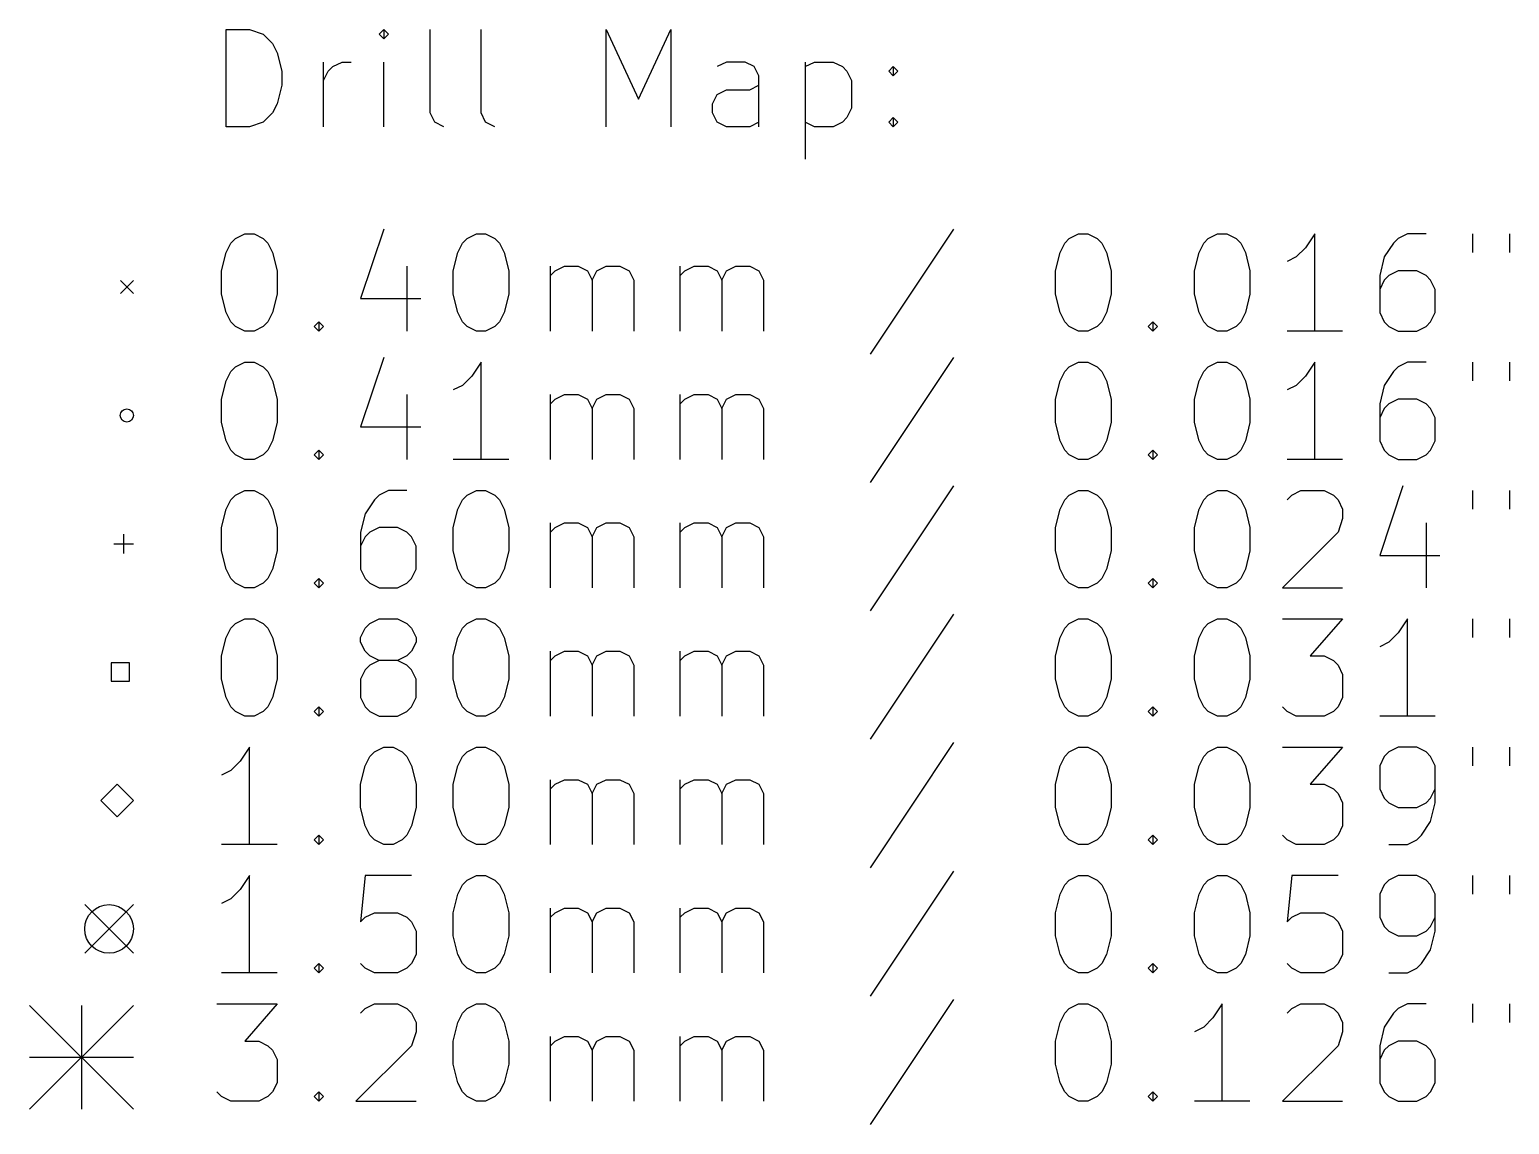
# Model space of a CAD drawing. Extents: x 16 to 378, y -238 to -52.
# Drawn here: x 15.82 to 61.46, y -237.86 to -204.09 of the extents above; entities that cross this region are included whole.
import ezdxf

# ---------------------------------------------------------------- set-up
doc = ezdxf.new("R2010")
doc.units = 0
doc.layers.add('BLACK', color=7, linetype='CONTINUOUS')

msp = doc.modelspace()

# ---------------------------------------------------------------- linework, layer by layer
at = {"layer": 'BLACK', "linetype": 'CONTINUOUS'}
for p, q in [((21.8893, -207.088), (21.8893, -204.088)), ((21.8893, -204.088), (22.6036, -204.088)), ((22.6036, -204.088), (23.0321, -204.231)), ((23.0321, -204.231), (23.3179, -204.517)), ((26.7464, -204.088), (26.6036, -204.231)), ((26.6036, -204.231), (26.7464, -204.374)), ((26.8893, -204.231), (26.7464, -204.088)), ((26.7464, -204.088), (26.7464, -204.374)), ((26.7464, -204.374), (26.8893, -204.231)), ((28.175, -206.66), (28.175, -204.088)), ((29.7464, -206.66), (29.7464, -204.088)), ((33.6036, -207.088), (33.6036, -204.088)), ((33.6036, -204.088), (34.6036, -206.231)), ((34.6036, -206.231), (35.6036, -204.088)), ((35.6036, -204.088), (35.6036, -207.088)), ((23.3179, -204.517), (23.4607, -204.803)), ((23.4607, -204.803), (23.6036, -205.374)), ((24.8893, -207.088), (24.8893, -205.088)), ((25.0321, -205.374), (25.175, -205.231)), ((25.175, -205.231), (25.4607, -205.088)), ((25.4607, -205.088), (25.7464, -205.088)), ((26.7464, -207.088), (26.7464, -205.088)), ((37.3179, -205.088), (37.0321, -205.231)), ((37.8893, -205.088), (37.3179, -205.088)), ((38.175, -205.231), (37.8893, -205.088)), ((38.3179, -205.517), (38.175, -205.231)), ((39.7464, -205.088), (39.7464, -208.088)), ((39.7464, -205.231), (40.0321, -205.088)), ((40.0321, -205.088), (40.6036, -205.088)), ((40.6036, -205.088), (40.8893, -205.231)), ((40.8893, -205.231), (41.0321, -205.374)), ((42.3179, -205.374), (42.4607, -205.231)), ((42.4607, -205.231), (42.6036, -205.374)), ((42.4607, -205.231), (42.4607, -205.517)), ((23.6036, -205.803), (23.4607, -206.374)), ((23.6036, -205.374), (23.6036, -205.803)), ((24.8893, -205.66), (25.0321, -205.374)), ((38.0321, -205.946), (38.3179, -205.803)), ((38.3179, -207.088), (38.3179, -205.517)), ((41.0321, -205.374), (41.175, -205.66)), ((41.175, -205.66), (41.175, -206.517)), ((42.4607, -205.517), (42.3179, -205.374)), ((42.6036, -205.374), (42.4607, -205.517)), ((36.8893, -206.374), (37.0321, -206.088)), ((37.0321, -206.088), (37.3179, -205.946)), ((37.3179, -205.946), (38.0321, -205.946)), ((23.3179, -206.66), (23.0321, -206.946)), ((23.4607, -206.374), (23.3179, -206.66)), ((28.3179, -206.946), (28.175, -206.66)), ((29.8893, -206.946), (29.7464, -206.66)), ((36.8893, -206.66), (36.8893, -206.374)), ((37.0321, -206.946), (36.8893, -206.66)), ((41.175, -206.517), (41.0321, -206.803)), ((22.6036, -207.088), (21.8893, -207.088)), ((23.0321, -206.946), (22.6036, -207.088)), ((28.6036, -207.088), (28.3179, -206.946)), ((30.175, -207.088), (29.8893, -206.946)), ((37.3179, -207.088), (37.0321, -206.946)), ((38.0321, -207.088), (37.3179, -207.088)), ((38.3179, -206.946), (38.0321, -207.088)), ((40.0321, -207.088), (39.7464, -206.946)), ((40.6036, -207.088), (40.0321, -207.088)), ((40.8893, -206.946), (40.6036, -207.088)), ((41.0321, -206.803), (40.8893, -206.946)), ((42.3179, -206.946), (42.4607, -206.803)), ((42.4607, -207.088), (42.3179, -206.946)), ((42.4607, -206.803), (42.6036, -206.946)), ((42.4607, -206.803), (42.4607, -207.088)), ((42.6036, -206.946), (42.4607, -207.088)), ((26.7464, -210.246), (26.0321, -212.388)), ((44.3179, -210.246), (41.7464, -214.103)), ((21.8893, -210.96), (22.0321, -210.674)), ((22.0321, -210.674), (22.175, -210.531)), ((22.175, -210.531), (22.4607, -210.388)), ((22.4607, -210.388), (22.7464, -210.388)), ((22.7464, -210.388), (23.0321, -210.531)), ((23.0321, -210.531), (23.175, -210.674)), ((23.175, -210.674), (23.3179, -210.96)), ((29.0321, -210.96), (29.175, -210.674)), ((29.175, -210.674), (29.3179, -210.531)), ((29.3179, -210.531), (29.6036, -210.388)), ((29.6036, -210.388), (29.8893, -210.388)), ((29.8893, -210.388), (30.175, -210.531)), ((30.175, -210.531), (30.3179, -210.674)), ((30.3179, -210.674), (30.4607, -210.96)), ((47.6036, -210.96), (47.7464, -210.674)), ((47.7464, -210.674), (47.8893, -210.531)), ((47.8893, -210.531), (48.175, -210.388)), ((48.175, -210.388), (48.4607, -210.388)), ((48.4607, -210.388), (48.7464, -210.531)), ((48.7464, -210.531), (48.8893, -210.674)), ((48.8893, -210.674), (49.0321, -210.96)), ((51.8893, -210.96), (52.0321, -210.674)), ((52.0321, -210.674), (52.175, -210.531)), ((52.175, -210.531), (52.4607, -210.388)), ((52.4607, -210.388), (52.7464, -210.388)), ((52.7464, -210.388), (53.0321, -210.531)), ((53.0321, -210.531), (53.175, -210.674)), ((53.175, -210.674), (53.3179, -210.96)), ((55.175, -210.817), (54.8893, -211.103)), ((55.4607, -210.388), (55.175, -210.817)), ((55.4607, -213.388), (55.4607, -210.388)), ((57.8893, -210.674), (57.6036, -211.103)), ((58.0321, -210.531), (57.8893, -210.674)), ((58.3179, -210.388), (58.0321, -210.531)), ((58.8893, -210.388), (58.3179, -210.388)), ((60.3179, -210.388), (60.3179, -210.96)), ((61.4607, -210.388), (61.4607, -210.96)), ((21.7464, -211.531), (21.8893, -210.96)), ((23.3179, -210.96), (23.4607, -211.531)), ((28.8893, -211.531), (29.0321, -210.96)), ((30.4607, -210.96), (30.6036, -211.531)), ((47.4607, -211.531), (47.6036, -210.96)), ((49.0321, -210.96), (49.175, -211.531)), ((51.7464, -211.531), (51.8893, -210.96)), ((53.3179, -210.96), (53.4607, -211.531)), ((54.8893, -211.103), (54.6036, -211.246)), ((57.6036, -211.103), (57.4607, -211.674)), ((21.7464, -212.246), (21.7464, -211.531)), ((23.4607, -211.531), (23.4607, -212.246)), ((27.4607, -211.388), (27.4607, -213.388)), ((28.8893, -212.246), (28.8893, -211.531)), ((30.6036, -211.531), (30.6036, -212.246)), ((31.8893, -213.388), (31.8893, -211.388)), ((31.8893, -211.674), (32.0321, -211.531)), ((32.0321, -211.531), (32.3179, -211.388)), ((32.3179, -211.388), (32.7464, -211.388)), ((32.7464, -211.388), (33.0321, -211.531)), ((33.0321, -211.531), (33.175, -211.817)), ((33.175, -211.817), (33.3179, -211.531)), ((33.3179, -211.531), (33.6036, -211.388)), ((33.6036, -211.388), (34.0321, -211.388)), ((34.0321, -211.388), (34.3179, -211.531)), ((34.3179, -211.531), (34.4607, -211.817)), ((35.8893, -213.388), (35.8893, -211.388)), ((35.8893, -211.674), (36.0321, -211.531)), ((36.0321, -211.531), (36.3179, -211.388)), ((36.3179, -211.388), (36.7464, -211.388)), ((36.7464, -211.388), (37.0321, -211.531)), ((37.0321, -211.531), (37.175, -211.817)), ((37.175, -211.817), (37.3179, -211.531)), ((37.3179, -211.531), (37.6036, -211.388)), ((37.6036, -211.388), (38.0321, -211.388)), ((38.0321, -211.388), (38.3179, -211.531)), ((38.3179, -211.531), (38.4607, -211.817)), ((47.4607, -212.246), (47.4607, -211.531)), ((49.175, -211.531), (49.175, -212.246)), ((51.7464, -212.246), (51.7464, -211.531)), ((53.4607, -211.531), (53.4607, -212.246)), ((57.4607, -211.674), (57.4607, -212.817)), ((57.7464, -211.674), (57.6036, -211.817)), ((58.0321, -211.531), (57.7464, -211.674)), ((58.6036, -211.531), (58.0321, -211.531)), ((58.8893, -211.674), (58.6036, -211.531)), ((59.0321, -211.817), (58.8893, -211.674)), ((18.625, -211.831), (19.025, -212.231)), ((19.025, -211.831), (18.625, -212.231)), ((33.175, -211.817), (33.175, -213.388)), ((34.4607, -211.817), (34.4607, -213.388)), ((37.175, -211.817), (37.175, -213.388)), ((38.4607, -211.817), (38.4607, -213.388)), ((57.6036, -211.817), (57.4607, -212.103)), ((59.175, -212.103), (59.0321, -211.817)), ((59.175, -212.817), (59.175, -212.103)), ((21.8893, -212.817), (21.7464, -212.246)), ((23.4607, -212.246), (23.3179, -212.817)), ((26.0321, -212.388), (27.8893, -212.388)), ((29.0321, -212.817), (28.8893, -212.246)), ((30.6036, -212.246), (30.4607, -212.817)), ((47.6036, -212.817), (47.4607, -212.246)), ((49.175, -212.246), (49.0321, -212.817)), ((51.8893, -212.817), (51.7464, -212.246)), ((53.4607, -212.246), (53.3179, -212.817)), ((22.0321, -213.103), (21.8893, -212.817)), ((22.175, -213.246), (22.0321, -213.103)), ((23.175, -213.103), (23.0321, -213.246)), ((23.3179, -212.817), (23.175, -213.103)), ((24.6036, -213.246), (24.7464, -213.103)), ((24.7464, -213.103), (24.8893, -213.246)), ((24.7464, -213.103), (24.7464, -213.388)), ((29.175, -213.103), (29.0321, -212.817)), ((29.3179, -213.246), (29.175, -213.103)), ((30.3179, -213.103), (30.175, -213.246)), ((30.4607, -212.817), (30.3179, -213.103)), ((47.7464, -213.103), (47.6036, -212.817)), ((47.8893, -213.246), (47.7464, -213.103)), ((48.8893, -213.103), (48.7464, -213.246)), ((49.0321, -212.817), (48.8893, -213.103)), ((50.3179, -213.246), (50.4607, -213.103)), ((50.4607, -213.103), (50.6036, -213.246)), ((50.4607, -213.103), (50.4607, -213.388)), ((52.0321, -213.103), (51.8893, -212.817)), ((52.175, -213.246), (52.0321, -213.103)), ((53.175, -213.103), (53.0321, -213.246)), ((53.3179, -212.817), (53.175, -213.103)), ((57.4607, -212.817), (57.6036, -213.103)), ((57.6036, -213.103), (57.7464, -213.246)), ((58.8893, -213.246), (59.0321, -213.103)), ((59.0321, -213.103), (59.175, -212.817)), ((22.4607, -213.388), (22.175, -213.246)), ((22.7464, -213.388), (22.4607, -213.388)), ((23.0321, -213.246), (22.7464, -213.388)), ((24.7464, -213.388), (24.6036, -213.246)), ((24.8893, -213.246), (24.7464, -213.388)), ((29.6036, -213.388), (29.3179, -213.246)), ((29.8893, -213.388), (29.6036, -213.388)), ((30.175, -213.246), (29.8893, -213.388)), ((48.175, -213.388), (47.8893, -213.246)), ((48.4607, -213.388), (48.175, -213.388)), ((48.7464, -213.246), (48.4607, -213.388)), ((50.4607, -213.388), (50.3179, -213.246)), ((50.6036, -213.246), (50.4607, -213.388)), ((52.4607, -213.388), (52.175, -213.246)), ((52.7464, -213.388), (52.4607, -213.388)), ((53.0321, -213.246), (52.7464, -213.388)), ((56.3179, -213.388), (54.6036, -213.388)), ((57.7464, -213.246), (58.0321, -213.388)), ((58.0321, -213.388), (58.6036, -213.388)), ((58.6036, -213.388), (58.8893, -213.246)), ((22.175, -214.491), (22.4607, -214.348)), ((22.4607, -214.348), (22.7464, -214.348)), ((22.7464, -214.348), (23.0321, -214.491)), ((26.7464, -214.206), (26.0321, -216.348)), ((29.7464, -214.348), (29.4607, -214.777)), ((29.7464, -217.348), (29.7464, -214.348)), ((44.3179, -214.206), (41.7464, -218.063)), ((47.8893, -214.491), (48.175, -214.348)), ((48.175, -214.348), (48.4607, -214.348)), ((48.4607, -214.348), (48.7464, -214.491)), ((52.175, -214.491), (52.4607, -214.348)), ((52.4607, -214.348), (52.7464, -214.348)), ((52.7464, -214.348), (53.0321, -214.491)), ((55.4607, -214.348), (55.175, -214.777)), ((55.4607, -217.348), (55.4607, -214.348)), ((58.3179, -214.348), (58.0321, -214.491)), ((58.8893, -214.348), (58.3179, -214.348)), ((60.3179, -214.348), (60.3179, -214.92)), ((61.4607, -214.348), (61.4607, -214.92)), ((21.7464, -215.491), (21.8893, -214.92)), ((21.8893, -214.92), (22.0321, -214.634)), ((22.0321, -214.634), (22.175, -214.491)), ((23.0321, -214.491), (23.175, -214.634)), ((23.175, -214.634), (23.3179, -214.92)), ((23.3179, -214.92), (23.4607, -215.491)), ((29.4607, -214.777), (29.175, -215.063)), ((47.4607, -215.491), (47.6036, -214.92)), ((47.6036, -214.92), (47.7464, -214.634)), ((47.7464, -214.634), (47.8893, -214.491)), ((48.7464, -214.491), (48.8893, -214.634)), ((48.8893, -214.634), (49.0321, -214.92)), ((49.0321, -214.92), (49.175, -215.491)), ((51.7464, -215.491), (51.8893, -214.92)), ((51.8893, -214.92), (52.0321, -214.634)), ((52.0321, -214.634), (52.175, -214.491)), ((53.0321, -214.491), (53.175, -214.634)), ((53.175, -214.634), (53.3179, -214.92)), ((53.3179, -214.92), (53.4607, -215.491)), ((55.175, -214.777), (54.8893, -215.063)), ((57.8893, -214.634), (57.6036, -215.063)), ((58.0321, -214.491), (57.8893, -214.634)), ((27.4607, -215.348), (27.4607, -217.348)), ((29.175, -215.063), (28.8893, -215.206)), ((31.8893, -217.348), (31.8893, -215.348)), ((32.0321, -215.491), (32.3179, -215.348)), ((32.3179, -215.348), (32.7464, -215.348)), ((32.7464, -215.348), (33.0321, -215.491)), ((33.3179, -215.491), (33.6036, -215.348)), ((33.6036, -215.348), (34.0321, -215.348)), ((34.0321, -215.348), (34.3179, -215.491)), ((35.8893, -217.348), (35.8893, -215.348)), ((36.0321, -215.491), (36.3179, -215.348)), ((36.3179, -215.348), (36.7464, -215.348)), ((36.7464, -215.348), (37.0321, -215.491)), ((37.3179, -215.491), (37.6036, -215.348)), ((37.6036, -215.348), (38.0321, -215.348)), ((38.0321, -215.348), (38.3179, -215.491)), ((54.8893, -215.063), (54.6036, -215.206)), ((57.6036, -215.063), (57.4607, -215.634)), ((21.7464, -216.206), (21.7464, -215.491)), ((23.4607, -215.491), (23.4607, -216.206)), ((31.8893, -215.634), (32.0321, -215.491)), ((33.0321, -215.491), (33.175, -215.777)), ((33.175, -215.777), (33.3179, -215.491)), ((33.175, -215.777), (33.175, -217.348)), ((34.3179, -215.491), (34.4607, -215.777)), ((34.4607, -215.777), (34.4607, -217.348)), ((35.8893, -215.634), (36.0321, -215.491)), ((37.0321, -215.491), (37.175, -215.777)), ((37.175, -215.777), (37.3179, -215.491)), ((37.175, -215.777), (37.175, -217.348)), ((38.3179, -215.491), (38.4607, -215.777)), ((38.4607, -215.777), (38.4607, -217.348)), ((47.4607, -216.206), (47.4607, -215.491)), ((49.175, -215.491), (49.175, -216.206)), ((51.7464, -216.206), (51.7464, -215.491)), ((53.4607, -215.491), (53.4607, -216.206)), ((57.4607, -215.634), (57.4607, -216.777)), ((57.6036, -215.777), (57.4607, -216.063)), ((57.7464, -215.634), (57.6036, -215.777)), ((58.0321, -215.491), (57.7464, -215.634)), ((58.6036, -215.491), (58.0321, -215.491)), ((58.8893, -215.634), (58.6036, -215.491)), ((59.0321, -215.777), (58.8893, -215.634)), ((59.175, -216.063), (59.0321, -215.777)), ((21.8893, -216.777), (21.7464, -216.206)), ((23.4607, -216.206), (23.3179, -216.777)), ((47.6036, -216.777), (47.4607, -216.206)), ((49.175, -216.206), (49.0321, -216.777)), ((51.8893, -216.777), (51.7464, -216.206)), ((53.4607, -216.206), (53.3179, -216.777)), ((59.175, -216.777), (59.175, -216.063)), ((26.0321, -216.348), (27.8893, -216.348)), ((22.0321, -217.063), (21.8893, -216.777)), ((22.175, -217.206), (22.0321, -217.063)), ((22.4607, -217.348), (22.175, -217.206)), ((23.0321, -217.206), (22.7464, -217.348)), ((23.175, -217.063), (23.0321, -217.206)), ((23.3179, -216.777), (23.175, -217.063)), ((24.6036, -217.206), (24.7464, -217.063)), ((24.7464, -217.348), (24.6036, -217.206)), ((24.7464, -217.063), (24.8893, -217.206)), ((24.7464, -217.063), (24.7464, -217.348)), ((24.8893, -217.206), (24.7464, -217.348)), ((47.7464, -217.063), (47.6036, -216.777)), ((47.8893, -217.206), (47.7464, -217.063)), ((48.175, -217.348), (47.8893, -217.206)), ((48.7464, -217.206), (48.4607, -217.348)), ((48.8893, -217.063), (48.7464, -217.206)), ((49.0321, -216.777), (48.8893, -217.063)), ((50.3179, -217.206), (50.4607, -217.063)), ((50.4607, -217.348), (50.3179, -217.206)), ((50.4607, -217.063), (50.6036, -217.206)), ((50.4607, -217.063), (50.4607, -217.348)), ((50.6036, -217.206), (50.4607, -217.348)), ((52.0321, -217.063), (51.8893, -216.777)), ((52.175, -217.206), (52.0321, -217.063)), ((52.4607, -217.348), (52.175, -217.206)), ((53.0321, -217.206), (52.7464, -217.348)), ((53.175, -217.063), (53.0321, -217.206)), ((53.3179, -216.777), (53.175, -217.063)), ((57.4607, -216.777), (57.6036, -217.063)), ((57.6036, -217.063), (57.7464, -217.206)), ((57.7464, -217.206), (58.0321, -217.348)), ((58.6036, -217.348), (58.8893, -217.206)), ((58.8893, -217.206), (59.0321, -217.063)), ((59.0321, -217.063), (59.175, -216.777)), ((22.7464, -217.348), (22.4607, -217.348)), ((30.6036, -217.348), (28.8893, -217.348)), ((48.4607, -217.348), (48.175, -217.348)), ((52.7464, -217.348), (52.4607, -217.348)), ((56.3179, -217.348), (54.6036, -217.348)), ((58.0321, -217.348), (58.6036, -217.348)), ((21.8893, -218.88), (22.0321, -218.594)), ((22.0321, -218.594), (22.175, -218.451)), ((22.175, -218.451), (22.4607, -218.308)), ((22.4607, -218.308), (22.7464, -218.308)), ((22.7464, -218.308), (23.0321, -218.451)), ((23.0321, -218.451), (23.175, -218.594)), ((23.175, -218.594), (23.3179, -218.88)), ((26.4607, -218.594), (26.175, -219.023)), ((26.6036, -218.451), (26.4607, -218.594)), ((26.8893, -218.308), (26.6036, -218.451)), ((27.4607, -218.308), (26.8893, -218.308)), ((29.0321, -218.88), (29.175, -218.594)), ((29.175, -218.594), (29.3179, -218.451)), ((29.3179, -218.451), (29.6036, -218.308)), ((29.6036, -218.308), (29.8893, -218.308)), ((29.8893, -218.308), (30.175, -218.451)), ((30.175, -218.451), (30.3179, -218.594)), ((30.3179, -218.594), (30.4607, -218.88)), ((44.3179, -218.166), (41.7464, -222.023)), ((47.6036, -218.88), (47.7464, -218.594)), ((47.7464, -218.594), (47.8893, -218.451)), ((47.8893, -218.451), (48.175, -218.308)), ((48.175, -218.308), (48.4607, -218.308)), ((48.4607, -218.308), (48.7464, -218.451)), ((48.7464, -218.451), (48.8893, -218.594)), ((48.8893, -218.594), (49.0321, -218.88)), ((51.8893, -218.88), (52.0321, -218.594)), ((52.0321, -218.594), (52.175, -218.451)), ((52.175, -218.451), (52.4607, -218.308)), ((52.4607, -218.308), (52.7464, -218.308)), ((52.7464, -218.308), (53.0321, -218.451)), ((53.0321, -218.451), (53.175, -218.594)), ((53.175, -218.594), (53.3179, -218.88)), ((54.6036, -218.594), (54.7464, -218.451)), ((54.7464, -218.451), (55.0321, -218.308)), ((55.0321, -218.308), (55.7464, -218.308)), ((55.7464, -218.308), (56.0321, -218.451)), ((56.0321, -218.451), (56.175, -218.594)), ((56.175, -218.594), (56.3179, -218.88)), ((58.175, -218.166), (57.4607, -220.308)), ((60.3179, -218.308), (60.3179, -218.88)), ((61.4607, -218.308), (61.4607, -218.88)), ((21.7464, -219.451), (21.8893, -218.88)), ((23.3179, -218.88), (23.4607, -219.451)), ((26.175, -219.023), (26.0321, -219.594)), ((28.8893, -219.451), (29.0321, -218.88)), ((30.4607, -218.88), (30.6036, -219.451)), ((47.4607, -219.451), (47.6036, -218.88)), ((49.0321, -218.88), (49.175, -219.451)), ((51.7464, -219.451), (51.8893, -218.88)), ((53.3179, -218.88), (53.4607, -219.451)), ((56.3179, -218.88), (56.3179, -219.166)), ((21.7464, -220.166), (21.7464, -219.451)), ((23.4607, -219.451), (23.4607, -220.166)), ((26.6036, -219.451), (26.3179, -219.594)), ((27.175, -219.451), (26.6036, -219.451)), ((27.4607, -219.594), (27.175, -219.451)), ((28.8893, -220.166), (28.8893, -219.451)), ((30.6036, -219.451), (30.6036, -220.166)), ((31.8893, -221.308), (31.8893, -219.308)), ((31.8893, -219.594), (32.0321, -219.451)), ((32.0321, -219.451), (32.3179, -219.308)), ((32.3179, -219.308), (32.7464, -219.308)), ((32.7464, -219.308), (33.0321, -219.451)), ((33.0321, -219.451), (33.175, -219.737)), ((33.175, -219.737), (33.3179, -219.451)), ((33.3179, -219.451), (33.6036, -219.308)), ((33.6036, -219.308), (34.0321, -219.308)), ((34.0321, -219.308), (34.3179, -219.451)), ((34.3179, -219.451), (34.4607, -219.737)), ((35.8893, -221.308), (35.8893, -219.308)), ((35.8893, -219.594), (36.0321, -219.451)), ((36.0321, -219.451), (36.3179, -219.308)), ((36.3179, -219.308), (36.7464, -219.308)), ((36.7464, -219.308), (37.0321, -219.451)), ((37.0321, -219.451), (37.175, -219.737)), ((37.175, -219.737), (37.3179, -219.451)), ((37.3179, -219.451), (37.6036, -219.308)), ((37.6036, -219.308), (38.0321, -219.308)), ((38.0321, -219.308), (38.3179, -219.451)), ((38.3179, -219.451), (38.4607, -219.737)), ((47.4607, -220.166), (47.4607, -219.451)), ((49.175, -219.451), (49.175, -220.166)), ((51.7464, -220.166), (51.7464, -219.451)), ((53.4607, -219.451), (53.4607, -220.166)), ((56.3179, -219.166), (56.175, -219.594)), ((58.8893, -219.308), (58.8893, -221.308)), ((18.425, -219.951), (19.025, -219.951)), ((18.725, -219.651), (18.725, -220.251)), ((26.0321, -219.594), (26.0321, -220.737)), ((26.175, -219.737), (26.0321, -220.023)), ((26.3179, -219.594), (26.175, -219.737)), ((27.6036, -219.737), (27.4607, -219.594)), ((27.7464, -220.023), (27.6036, -219.737)), ((33.175, -219.737), (33.175, -221.308)), ((34.4607, -219.737), (34.4607, -221.308)), ((37.175, -219.737), (37.175, -221.308)), ((38.4607, -219.737), (38.4607, -221.308)), ((56.175, -219.594), (54.4607, -221.308)), ((21.8893, -220.737), (21.7464, -220.166)), ((23.4607, -220.166), (23.3179, -220.737)), ((27.7464, -220.737), (27.7464, -220.023)), ((29.0321, -220.737), (28.8893, -220.166)), ((30.6036, -220.166), (30.4607, -220.737)), ((47.6036, -220.737), (47.4607, -220.166)), ((49.175, -220.166), (49.0321, -220.737)), ((51.8893, -220.737), (51.7464, -220.166)), ((53.4607, -220.166), (53.3179, -220.737)), ((57.4607, -220.308), (59.3179, -220.308)), ((22.0321, -221.023), (21.8893, -220.737)), ((23.3179, -220.737), (23.175, -221.023)), ((26.0321, -220.737), (26.175, -221.023)), ((27.6036, -221.023), (27.7464, -220.737)), ((29.175, -221.023), (29.0321, -220.737)), ((30.4607, -220.737), (30.3179, -221.023)), ((47.7464, -221.023), (47.6036, -220.737)), ((49.0321, -220.737), (48.8893, -221.023)), ((52.0321, -221.023), (51.8893, -220.737)), ((53.3179, -220.737), (53.175, -221.023)), ((22.175, -221.166), (22.0321, -221.023)), ((22.4607, -221.308), (22.175, -221.166)), ((22.7464, -221.308), (22.4607, -221.308)), ((23.0321, -221.166), (22.7464, -221.308)), ((23.175, -221.023), (23.0321, -221.166)), ((24.6036, -221.166), (24.7464, -221.023)), ((24.7464, -221.308), (24.6036, -221.166)), ((24.7464, -221.023), (24.8893, -221.166)), ((24.7464, -221.023), (24.7464, -221.308)), ((24.8893, -221.166), (24.7464, -221.308)), ((26.175, -221.023), (26.3179, -221.166)), ((26.3179, -221.166), (26.6036, -221.308)), ((26.6036, -221.308), (27.175, -221.308)), ((27.175, -221.308), (27.4607, -221.166)), ((27.4607, -221.166), (27.6036, -221.023)), ((29.3179, -221.166), (29.175, -221.023)), ((29.6036, -221.308), (29.3179, -221.166)), ((29.8893, -221.308), (29.6036, -221.308)), ((30.175, -221.166), (29.8893, -221.308)), ((30.3179, -221.023), (30.175, -221.166)), ((47.8893, -221.166), (47.7464, -221.023)), ((48.175, -221.308), (47.8893, -221.166)), ((48.4607, -221.308), (48.175, -221.308)), ((48.7464, -221.166), (48.4607, -221.308)), ((48.8893, -221.023), (48.7464, -221.166)), ((50.3179, -221.166), (50.4607, -221.023)), ((50.4607, -221.308), (50.3179, -221.166)), ((50.4607, -221.023), (50.6036, -221.166)), ((50.4607, -221.023), (50.4607, -221.308)), ((50.6036, -221.166), (50.4607, -221.308)), ((52.175, -221.166), (52.0321, -221.023)), ((52.4607, -221.308), (52.175, -221.166)), ((52.7464, -221.308), (52.4607, -221.308)), ((53.0321, -221.166), (52.7464, -221.308)), ((53.175, -221.023), (53.0321, -221.166)), ((54.4607, -221.308), (56.3179, -221.308)), ((44.3179, -222.126), (41.7464, -225.983)), ((21.8893, -222.84), (22.0321, -222.554)), ((22.0321, -222.554), (22.175, -222.411)), ((22.175, -222.411), (22.4607, -222.268)), ((22.4607, -222.268), (22.7464, -222.268)), ((22.7464, -222.268), (23.0321, -222.411)), ((23.0321, -222.411), (23.175, -222.554)), ((23.175, -222.554), (23.3179, -222.84)), ((26.0321, -222.84), (26.175, -222.554)), ((26.175, -222.554), (26.3179, -222.411)), ((26.3179, -222.411), (26.6036, -222.268)), ((26.6036, -222.268), (27.175, -222.268)), ((27.175, -222.268), (27.4607, -222.411)), ((27.4607, -222.411), (27.6036, -222.554)), ((27.6036, -222.554), (27.7464, -222.84)), ((29.0321, -222.84), (29.175, -222.554)), ((29.175, -222.554), (29.3179, -222.411)), ((29.3179, -222.411), (29.6036, -222.268)), ((29.6036, -222.268), (29.8893, -222.268)), ((29.8893, -222.268), (30.175, -222.411)), ((30.175, -222.411), (30.3179, -222.554)), ((30.3179, -222.554), (30.4607, -222.84)), ((47.6036, -222.84), (47.7464, -222.554)), ((47.7464, -222.554), (47.8893, -222.411)), ((47.8893, -222.411), (48.175, -222.268)), ((48.175, -222.268), (48.4607, -222.268)), ((48.4607, -222.268), (48.7464, -222.411)), ((48.7464, -222.411), (48.8893, -222.554)), ((48.8893, -222.554), (49.0321, -222.84)), ((51.8893, -222.84), (52.0321, -222.554)), ((52.0321, -222.554), (52.175, -222.411)), ((52.175, -222.411), (52.4607, -222.268)), ((52.4607, -222.268), (52.7464, -222.268)), ((52.7464, -222.268), (53.0321, -222.411)), ((53.0321, -222.411), (53.175, -222.554)), ((53.175, -222.554), (53.3179, -222.84)), ((54.4607, -222.268), (56.3179, -222.268)), ((56.3179, -222.268), (55.3179, -223.411)), ((58.0321, -222.697), (57.7464, -222.983)), ((58.3179, -222.268), (58.0321, -222.697)), ((58.3179, -225.268), (58.3179, -222.268)), ((60.3179, -222.268), (60.3179, -222.84)), ((61.4607, -222.268), (61.4607, -222.84)), ((21.7464, -223.411), (21.8893, -222.84)), ((23.3179, -222.84), (23.4607, -223.411)), ((26.0321, -222.983), (26.0321, -222.84)), ((26.175, -223.268), (26.0321, -222.983)), ((27.7464, -222.983), (27.6036, -223.268)), ((27.7464, -222.84), (27.7464, -222.983)), ((28.8893, -223.411), (29.0321, -222.84)), ((30.4607, -222.84), (30.6036, -223.411)), ((47.4607, -223.411), (47.6036, -222.84)), ((49.0321, -222.84), (49.175, -223.411)), ((51.7464, -223.411), (51.8893, -222.84)), ((53.3179, -222.84), (53.4607, -223.411)), ((57.7464, -222.983), (57.4607, -223.126)), ((21.7464, -224.126), (21.7464, -223.411)), ((23.4607, -223.411), (23.4607, -224.126)), ((26.3179, -223.411), (26.175, -223.268)), ((26.6036, -223.554), (26.3179, -223.411)), ((26.6036, -223.554), (26.3179, -223.697)), ((27.175, -223.554), (26.6036, -223.554)), ((27.4607, -223.411), (27.175, -223.554)), ((27.4607, -223.697), (27.175, -223.554)), ((27.6036, -223.268), (27.4607, -223.411)), ((28.8893, -224.126), (28.8893, -223.411)), ((30.6036, -223.411), (30.6036, -224.126)), ((31.8893, -225.268), (31.8893, -223.268)), ((31.8893, -223.554), (32.0321, -223.411)), ((32.0321, -223.411), (32.3179, -223.268)), ((32.3179, -223.268), (32.7464, -223.268)), ((32.7464, -223.268), (33.0321, -223.411)), ((33.0321, -223.411), (33.175, -223.697)), ((33.175, -223.697), (33.3179, -223.411)), ((33.3179, -223.411), (33.6036, -223.268)), ((33.6036, -223.268), (34.0321, -223.268)), ((34.0321, -223.268), (34.3179, -223.411)), ((34.3179, -223.411), (34.4607, -223.697)), ((35.8893, -225.268), (35.8893, -223.268)), ((35.8893, -223.554), (36.0321, -223.411)), ((36.0321, -223.411), (36.3179, -223.268)), ((36.3179, -223.268), (36.7464, -223.268)), ((36.7464, -223.268), (37.0321, -223.411)), ((37.0321, -223.411), (37.175, -223.697)), ((37.175, -223.697), (37.3179, -223.411)), ((37.3179, -223.411), (37.6036, -223.268)), ((37.6036, -223.268), (38.0321, -223.268)), ((38.0321, -223.268), (38.3179, -223.411)), ((38.3179, -223.411), (38.4607, -223.697)), ((47.4607, -224.126), (47.4607, -223.411)), ((49.175, -223.411), (49.175, -224.126)), ((51.7464, -224.126), (51.7464, -223.411)), ((53.4607, -223.411), (53.4607, -224.126)), ((55.3179, -223.411), (55.7464, -223.411)), ((55.7464, -223.411), (56.0321, -223.554)), ((56.0321, -223.554), (56.175, -223.697)), ((18.9078, -223.628), (18.3422, -223.628)), ((18.3422, -223.628), (18.3422, -224.194)), ((18.9078, -224.194), (18.9078, -223.628)), ((26.175, -223.84), (26.0321, -224.126)), ((26.3179, -223.697), (26.175, -223.84)), ((27.6036, -223.84), (27.4607, -223.697)), ((27.7464, -224.126), (27.6036, -223.84)), ((33.175, -223.697), (33.175, -225.268)), ((34.4607, -223.697), (34.4607, -225.268)), ((37.175, -223.697), (37.175, -225.268)), ((38.4607, -223.697), (38.4607, -225.268)), ((56.175, -223.697), (56.3179, -223.983)), ((56.3179, -223.983), (56.3179, -224.697)), ((18.3422, -224.194), (18.9078, -224.194)), ((21.8893, -224.697), (21.7464, -224.126)), ((23.4607, -224.126), (23.3179, -224.697)), ((26.0321, -224.126), (26.0321, -224.697)), ((27.7464, -224.697), (27.7464, -224.126)), ((29.0321, -224.697), (28.8893, -224.126)), ((30.6036, -224.126), (30.4607, -224.697)), ((47.6036, -224.697), (47.4607, -224.126)), ((49.175, -224.126), (49.0321, -224.697)), ((51.8893, -224.697), (51.7464, -224.126)), ((53.4607, -224.126), (53.3179, -224.697)), ((22.0321, -224.983), (21.8893, -224.697)), ((22.175, -225.126), (22.0321, -224.983)), ((23.175, -224.983), (23.0321, -225.126)), ((23.3179, -224.697), (23.175, -224.983)), ((24.6036, -225.126), (24.7464, -224.983)), ((24.7464, -224.983), (24.8893, -225.126)), ((24.7464, -224.983), (24.7464, -225.268)), ((26.0321, -224.697), (26.175, -224.983)), ((26.175, -224.983), (26.3179, -225.126)), ((27.4607, -225.126), (27.6036, -224.983)), ((27.6036, -224.983), (27.7464, -224.697)), ((29.175, -224.983), (29.0321, -224.697)), ((29.3179, -225.126), (29.175, -224.983)), ((30.3179, -224.983), (30.175, -225.126)), ((30.4607, -224.697), (30.3179, -224.983)), ((47.7464, -224.983), (47.6036, -224.697)), ((47.8893, -225.126), (47.7464, -224.983)), ((48.8893, -224.983), (48.7464, -225.126)), ((49.0321, -224.697), (48.8893, -224.983)), ((50.3179, -225.126), (50.4607, -224.983)), ((50.4607, -224.983), (50.6036, -225.126)), ((50.4607, -224.983), (50.4607, -225.268)), ((52.0321, -224.983), (51.8893, -224.697)), ((52.175, -225.126), (52.0321, -224.983)), ((53.175, -224.983), (53.0321, -225.126)), ((53.3179, -224.697), (53.175, -224.983)), ((54.6036, -225.126), (54.4607, -224.983)), ((56.175, -224.983), (56.0321, -225.126)), ((56.3179, -224.697), (56.175, -224.983)), ((22.4607, -225.268), (22.175, -225.126)), ((22.7464, -225.268), (22.4607, -225.268)), ((23.0321, -225.126), (22.7464, -225.268)), ((24.7464, -225.268), (24.6036, -225.126)), ((24.8893, -225.126), (24.7464, -225.268)), ((26.3179, -225.126), (26.6036, -225.268)), ((26.6036, -225.268), (27.175, -225.268)), ((27.175, -225.268), (27.4607, -225.126)), ((29.6036, -225.268), (29.3179, -225.126)), ((29.8893, -225.268), (29.6036, -225.268)), ((30.175, -225.126), (29.8893, -225.268)), ((48.175, -225.268), (47.8893, -225.126)), ((48.4607, -225.268), (48.175, -225.268)), ((48.7464, -225.126), (48.4607, -225.268)), ((50.4607, -225.268), (50.3179, -225.126)), ((50.6036, -225.126), (50.4607, -225.268)), ((52.4607, -225.268), (52.175, -225.126)), ((52.7464, -225.268), (52.4607, -225.268)), ((53.0321, -225.126), (52.7464, -225.268)), ((54.8893, -225.268), (54.6036, -225.126)), ((55.7464, -225.268), (54.8893, -225.268)), ((56.0321, -225.126), (55.7464, -225.268)), ((59.175, -225.268), (57.4607, -225.268)), ((22.6036, -226.228), (22.3179, -226.657)), ((22.6036, -229.228), (22.6036, -226.228)), ((26.4607, -226.371), (26.7464, -226.228)), ((26.7464, -226.228), (27.0321, -226.228)), ((27.0321, -226.228), (27.3179, -226.371)), ((29.3179, -226.371), (29.6036, -226.228)), ((29.6036, -226.228), (29.8893, -226.228)), ((29.8893, -226.228), (30.175, -226.371)), ((44.3179, -226.086), (41.7464, -229.943)), ((47.8893, -226.371), (48.175, -226.228)), ((48.175, -226.228), (48.4607, -226.228)), ((48.4607, -226.228), (48.7464, -226.371)), ((52.175, -226.371), (52.4607, -226.228)), ((52.4607, -226.228), (52.7464, -226.228)), ((52.7464, -226.228), (53.0321, -226.371)), ((54.4607, -226.228), (56.3179, -226.228)), ((56.3179, -226.228), (55.3179, -227.371)), ((58.0321, -226.228), (57.7464, -226.371)), ((58.6036, -226.228), (58.0321, -226.228)), ((58.8893, -226.371), (58.6036, -226.228)), ((60.3179, -226.228), (60.3179, -226.8)), ((61.4607, -226.228), (61.4607, -226.8)), ((22.3179, -226.657), (22.0321, -226.943)), ((26.0321, -227.371), (26.175, -226.8)), ((26.175, -226.8), (26.3179, -226.514)), ((26.3179, -226.514), (26.4607, -226.371)), ((27.3179, -226.371), (27.4607, -226.514)), ((27.4607, -226.514), (27.6036, -226.8)), ((27.6036, -226.8), (27.7464, -227.371)), ((28.8893, -227.371), (29.0321, -226.8)), ((29.0321, -226.8), (29.175, -226.514)), ((29.175, -226.514), (29.3179, -226.371)), ((30.175, -226.371), (30.3179, -226.514)), ((30.3179, -226.514), (30.4607, -226.8)), ((30.4607, -226.8), (30.6036, -227.371)), ((47.4607, -227.371), (47.6036, -226.8)), ((47.6036, -226.8), (47.7464, -226.514)), ((47.7464, -226.514), (47.8893, -226.371)), ((48.7464, -226.371), (48.8893, -226.514)), ((48.8893, -226.514), (49.0321, -226.8)), ((49.0321, -226.8), (49.175, -227.371)), ((51.7464, -227.371), (51.8893, -226.8)), ((51.8893, -226.8), (52.0321, -226.514)), ((52.0321, -226.514), (52.175, -226.371)), ((53.0321, -226.371), (53.175, -226.514)), ((53.175, -226.514), (53.3179, -226.8)), ((53.3179, -226.8), (53.4607, -227.371)), ((57.6036, -226.514), (57.4607, -226.8)), ((57.4607, -226.8), (57.4607, -227.514)), ((57.7464, -226.371), (57.6036, -226.514)), ((59.0321, -226.514), (58.8893, -226.371)), ((59.175, -226.8), (59.0321, -226.514)), ((59.175, -227.943), (59.175, -226.8)), ((22.0321, -226.943), (21.7464, -227.086)), ((31.8893, -229.228), (31.8893, -227.228)), ((32.0321, -227.371), (32.3179, -227.228)), ((32.3179, -227.228), (32.7464, -227.228)), ((32.7464, -227.228), (33.0321, -227.371)), ((33.3179, -227.371), (33.6036, -227.228)), ((33.6036, -227.228), (34.0321, -227.228)), ((34.0321, -227.228), (34.3179, -227.371)), ((35.8893, -229.228), (35.8893, -227.228)), ((36.0321, -227.371), (36.3179, -227.228)), ((36.3179, -227.228), (36.7464, -227.228)), ((36.7464, -227.228), (37.0321, -227.371)), ((37.3179, -227.371), (37.6036, -227.228)), ((37.6036, -227.228), (38.0321, -227.228)), ((38.0321, -227.228), (38.3179, -227.371)), ((18.525, -227.371), (18.025, -227.871)), ((19.025, -227.871), (18.525, -227.371)), ((26.0321, -228.086), (26.0321, -227.371)), ((27.7464, -227.371), (27.7464, -228.086)), ((28.8893, -228.086), (28.8893, -227.371)), ((30.6036, -227.371), (30.6036, -228.086)), ((31.8893, -227.514), (32.0321, -227.371)), ((33.0321, -227.371), (33.175, -227.657)), ((33.175, -227.657), (33.3179, -227.371)), ((33.175, -227.657), (33.175, -229.228)), ((34.3179, -227.371), (34.4607, -227.657)), ((34.4607, -227.657), (34.4607, -229.228)), ((35.8893, -227.514), (36.0321, -227.371)), ((37.0321, -227.371), (37.175, -227.657)), ((37.175, -227.657), (37.3179, -227.371)), ((37.175, -227.657), (37.175, -229.228)), ((38.3179, -227.371), (38.4607, -227.657)), ((38.4607, -227.657), (38.4607, -229.228)), ((47.4607, -228.086), (47.4607, -227.371)), ((49.175, -227.371), (49.175, -228.086)), ((51.7464, -228.086), (51.7464, -227.371)), ((53.4607, -227.371), (53.4607, -228.086)), ((55.3179, -227.371), (55.7464, -227.371)), ((55.7464, -227.371), (56.0321, -227.514)), ((56.0321, -227.514), (56.175, -227.657)), ((56.175, -227.657), (56.3179, -227.943)), ((57.4607, -227.514), (57.6036, -227.8)), ((59.0321, -227.8), (59.175, -227.514)), ((18.025, -227.871), (18.525, -228.371)), ((18.525, -228.371), (19.025, -227.871)), ((26.175, -228.657), (26.0321, -228.086)), ((27.7464, -228.086), (27.6036, -228.657)), ((29.0321, -228.657), (28.8893, -228.086)), ((30.6036, -228.086), (30.4607, -228.657)), ((47.6036, -228.657), (47.4607, -228.086)), ((49.175, -228.086), (49.0321, -228.657)), ((51.8893, -228.657), (51.7464, -228.086)), ((53.4607, -228.086), (53.3179, -228.657)), ((56.3179, -227.943), (56.3179, -228.657)), ((57.6036, -227.8), (57.7464, -227.943)), ((57.7464, -227.943), (58.0321, -228.086)), ((58.0321, -228.086), (58.6036, -228.086)), ((58.6036, -228.086), (58.8893, -227.943)), ((58.8893, -227.943), (59.0321, -227.8)), ((59.0321, -228.514), (59.175, -227.943)), ((58.7464, -228.943), (59.0321, -228.514)), ((24.6036, -229.086), (24.7464, -228.943)), ((24.7464, -229.228), (24.6036, -229.086)), ((24.7464, -228.943), (24.8893, -229.086)), ((24.7464, -228.943), (24.7464, -229.228)), ((24.8893, -229.086), (24.7464, -229.228)), ((26.3179, -228.943), (26.175, -228.657)), ((26.4607, -229.086), (26.3179, -228.943)), ((26.7464, -229.228), (26.4607, -229.086)), ((27.3179, -229.086), (27.0321, -229.228)), ((27.4607, -228.943), (27.3179, -229.086)), ((27.6036, -228.657), (27.4607, -228.943)), ((29.175, -228.943), (29.0321, -228.657)), ((29.3179, -229.086), (29.175, -228.943)), ((29.6036, -229.228), (29.3179, -229.086)), ((30.175, -229.086), (29.8893, -229.228)), ((30.3179, -228.943), (30.175, -229.086)), ((30.4607, -228.657), (30.3179, -228.943)), ((47.7464, -228.943), (47.6036, -228.657)), ((47.8893, -229.086), (47.7464, -228.943)), ((48.175, -229.228), (47.8893, -229.086)), ((48.7464, -229.086), (48.4607, -229.228)), ((48.8893, -228.943), (48.7464, -229.086)), ((49.0321, -228.657), (48.8893, -228.943)), ((50.3179, -229.086), (50.4607, -228.943)), ((50.4607, -229.228), (50.3179, -229.086)), ((50.4607, -228.943), (50.6036, -229.086)), ((50.4607, -228.943), (50.4607, -229.228)), ((50.6036, -229.086), (50.4607, -229.228)), ((52.0321, -228.943), (51.8893, -228.657)), ((52.175, -229.086), (52.0321, -228.943)), ((52.4607, -229.228), (52.175, -229.086)), ((53.0321, -229.086), (52.7464, -229.228)), ((53.175, -228.943), (53.0321, -229.086)), ((53.3179, -228.657), (53.175, -228.943)), ((54.6036, -229.086), (54.4607, -228.943)), ((54.8893, -229.228), (54.6036, -229.086)), ((56.0321, -229.086), (55.7464, -229.228)), ((56.175, -228.943), (56.0321, -229.086)), ((56.3179, -228.657), (56.175, -228.943)), ((58.3179, -229.228), (58.6036, -229.086)), ((58.6036, -229.086), (58.7464, -228.943)), ((23.4607, -229.228), (21.7464, -229.228)), ((27.0321, -229.228), (26.7464, -229.228)), ((29.8893, -229.228), (29.6036, -229.228)), ((48.4607, -229.228), (48.175, -229.228)), ((52.7464, -229.228), (52.4607, -229.228)), ((55.7464, -229.228), (54.8893, -229.228)), ((57.7464, -229.228), (58.3179, -229.228)), ((22.6036, -230.188), (22.3179, -230.617)), ((22.6036, -233.188), (22.6036, -230.188)), ((26.175, -230.188), (26.0321, -231.617)), ((27.6036, -230.188), (26.175, -230.188)), ((29.175, -230.474), (29.3179, -230.331)), ((29.3179, -230.331), (29.6036, -230.188)), ((29.6036, -230.188), (29.8893, -230.188)), ((29.8893, -230.188), (30.175, -230.331)), ((30.175, -230.331), (30.3179, -230.474)), ((44.3179, -230.046), (41.7464, -233.903)), ((47.7464, -230.474), (47.8893, -230.331)), ((47.8893, -230.331), (48.175, -230.188)), ((48.175, -230.188), (48.4607, -230.188)), ((48.4607, -230.188), (48.7464, -230.331)), ((48.7464, -230.331), (48.8893, -230.474)), ((52.0321, -230.474), (52.175, -230.331)), ((52.175, -230.331), (52.4607, -230.188)), ((52.4607, -230.188), (52.7464, -230.188)), ((52.7464, -230.188), (53.0321, -230.331)), ((53.0321, -230.331), (53.175, -230.474)), ((54.7464, -230.188), (54.6036, -231.617)), ((56.175, -230.188), (54.7464, -230.188)), ((57.7464, -230.331), (57.6036, -230.474)), ((58.0321, -230.188), (57.7464, -230.331)), ((58.6036, -230.188), (58.0321, -230.188)), ((58.8893, -230.331), (58.6036, -230.188)), ((59.0321, -230.474), (58.8893, -230.331)), ((60.3179, -230.188), (60.3179, -230.76)), ((61.4607, -230.188), (61.4607, -230.76)), ((22.0321, -230.903), (21.7464, -231.046)), ((22.3179, -230.617), (22.0321, -230.903)), ((28.8893, -231.331), (29.0321, -230.76)), ((29.0321, -230.76), (29.175, -230.474)), ((30.3179, -230.474), (30.4607, -230.76)), ((30.4607, -230.76), (30.6036, -231.331)), ((47.4607, -231.331), (47.6036, -230.76)), ((47.6036, -230.76), (47.7464, -230.474)), ((48.8893, -230.474), (49.0321, -230.76)), ((49.0321, -230.76), (49.175, -231.331)), ((51.7464, -231.331), (51.8893, -230.76)), ((51.8893, -230.76), (52.0321, -230.474)), ((53.175, -230.474), (53.3179, -230.76)), ((53.3179, -230.76), (53.4607, -231.331)), ((57.6036, -230.474), (57.4607, -230.76)), ((57.4607, -230.76), (57.4607, -231.474)), ((59.175, -230.76), (59.0321, -230.474)), ((59.175, -231.903), (59.175, -230.76)), ((17.525, -231.081), (19.025, -232.581)), ((19.025, -231.081), (17.525, -232.581)), ((26.175, -231.474), (26.4607, -231.331)), ((26.4607, -231.331), (27.175, -231.331)), ((27.175, -231.331), (27.4607, -231.474)), ((28.8893, -232.046), (28.8893, -231.331)), ((30.6036, -231.331), (30.6036, -232.046)), ((31.8893, -233.188), (31.8893, -231.188)), ((31.8893, -231.474), (32.0321, -231.331)), ((32.0321, -231.331), (32.3179, -231.188)), ((32.3179, -231.188), (32.7464, -231.188)), ((32.7464, -231.188), (33.0321, -231.331)), ((33.0321, -231.331), (33.175, -231.617)), ((33.175, -231.617), (33.3179, -231.331)), ((33.3179, -231.331), (33.6036, -231.188)), ((33.6036, -231.188), (34.0321, -231.188)), ((34.0321, -231.188), (34.3179, -231.331)), ((34.3179, -231.331), (34.4607, -231.617)), ((35.8893, -233.188), (35.8893, -231.188)), ((35.8893, -231.474), (36.0321, -231.331)), ((36.0321, -231.331), (36.3179, -231.188)), ((36.3179, -231.188), (36.7464, -231.188)), ((36.7464, -231.188), (37.0321, -231.331)), ((37.0321, -231.331), (37.175, -231.617)), ((37.175, -231.617), (37.3179, -231.331)), ((37.3179, -231.331), (37.6036, -231.188)), ((37.6036, -231.188), (38.0321, -231.188)), ((38.0321, -231.188), (38.3179, -231.331)), ((38.3179, -231.331), (38.4607, -231.617)), ((47.4607, -232.046), (47.4607, -231.331)), ((49.175, -231.331), (49.175, -232.046)), ((51.7464, -232.046), (51.7464, -231.331)), ((53.4607, -231.331), (53.4607, -232.046)), ((54.7464, -231.474), (55.0321, -231.331)), ((55.0321, -231.331), (55.7464, -231.331)), ((55.7464, -231.331), (56.0321, -231.474)), ((26.0321, -231.617), (26.175, -231.474)), ((27.4607, -231.474), (27.6036, -231.617)), ((27.6036, -231.617), (27.7464, -231.903)), ((33.175, -231.617), (33.175, -233.188)), ((34.4607, -231.617), (34.4607, -233.188)), ((37.175, -231.617), (37.175, -233.188)), ((38.4607, -231.617), (38.4607, -233.188)), ((54.6036, -231.617), (54.7464, -231.474)), ((56.0321, -231.474), (56.175, -231.617)), ((56.175, -231.617), (56.3179, -231.903)), ((57.4607, -231.474), (57.6036, -231.76)), ((57.6036, -231.76), (57.7464, -231.903)), ((58.8893, -231.903), (59.0321, -231.76)), ((59.0321, -231.76), (59.175, -231.474)), ((27.7464, -231.903), (27.7464, -232.617)), ((29.0321, -232.617), (28.8893, -232.046)), ((30.6036, -232.046), (30.4607, -232.617)), ((47.6036, -232.617), (47.4607, -232.046)), ((49.175, -232.046), (49.0321, -232.617)), ((51.8893, -232.617), (51.7464, -232.046)), ((53.4607, -232.046), (53.3179, -232.617)), ((56.3179, -231.903), (56.3179, -232.617)), ((57.7464, -231.903), (58.0321, -232.046)), ((58.0321, -232.046), (58.6036, -232.046)), ((58.6036, -232.046), (58.8893, -231.903)), ((59.0321, -232.474), (59.175, -231.903)), ((27.7464, -232.617), (27.6036, -232.903)), ((29.175, -232.903), (29.0321, -232.617)), ((30.4607, -232.617), (30.3179, -232.903)), ((47.7464, -232.903), (47.6036, -232.617)), ((49.0321, -232.617), (48.8893, -232.903)), ((52.0321, -232.903), (51.8893, -232.617)), ((53.3179, -232.617), (53.175, -232.903)), ((56.3179, -232.617), (56.175, -232.903)), ((58.7464, -232.903), (59.0321, -232.474)), ((23.4607, -233.188), (21.7464, -233.188)), ((24.6036, -233.046), (24.7464, -232.903)), ((24.7464, -233.188), (24.6036, -233.046)), ((24.7464, -232.903), (24.8893, -233.046)), ((24.7464, -232.903), (24.7464, -233.188)), ((24.8893, -233.046), (24.7464, -233.188)), ((26.175, -233.046), (26.0321, -232.903)), ((26.4607, -233.188), (26.175, -233.046)), ((27.175, -233.188), (26.4607, -233.188)), ((27.4607, -233.046), (27.175, -233.188)), ((27.6036, -232.903), (27.4607, -233.046)), ((29.3179, -233.046), (29.175, -232.903)), ((29.6036, -233.188), (29.3179, -233.046)), ((29.8893, -233.188), (29.6036, -233.188)), ((30.175, -233.046), (29.8893, -233.188)), ((30.3179, -232.903), (30.175, -233.046)), ((47.8893, -233.046), (47.7464, -232.903)), ((48.175, -233.188), (47.8893, -233.046)), ((48.4607, -233.188), (48.175, -233.188)), ((48.7464, -233.046), (48.4607, -233.188)), ((48.8893, -232.903), (48.7464, -233.046)), ((50.3179, -233.046), (50.4607, -232.903)), ((50.4607, -233.188), (50.3179, -233.046)), ((50.4607, -232.903), (50.6036, -233.046)), ((50.4607, -232.903), (50.4607, -233.188)), ((50.6036, -233.046), (50.4607, -233.188)), ((52.175, -233.046), (52.0321, -232.903)), ((52.4607, -233.188), (52.175, -233.046)), ((52.7464, -233.188), (52.4607, -233.188)), ((53.0321, -233.046), (52.7464, -233.188)), ((53.175, -232.903), (53.0321, -233.046)), ((54.7464, -233.046), (54.6036, -232.903)), ((55.0321, -233.188), (54.7464, -233.046)), ((55.7464, -233.188), (55.0321, -233.188)), ((56.0321, -233.046), (55.7464, -233.188)), ((56.175, -232.903), (56.0321, -233.046)), ((57.7464, -233.188), (58.3179, -233.188)), ((58.3179, -233.188), (58.6036, -233.046)), ((58.6036, -233.046), (58.7464, -232.903)), ((44.3179, -234.006), (41.7464, -237.863)), ((15.825, -234.191), (19.025, -237.391)), ((19.025, -234.191), (15.825, -237.391)), ((17.425, -234.191), (17.425, -237.391)), ((21.6036, -234.148), (23.4607, -234.148)), ((23.4607, -234.148), (22.4607, -235.291)), ((26.0321, -234.434), (26.175, -234.291)), ((26.175, -234.291), (26.4607, -234.148)), ((26.4607, -234.148), (27.175, -234.148)), ((27.175, -234.148), (27.4607, -234.291)), ((27.4607, -234.291), (27.6036, -234.434)), ((27.6036, -234.434), (27.7464, -234.72)), ((29.0321, -234.72), (29.175, -234.434)), ((29.175, -234.434), (29.3179, -234.291)), ((29.3179, -234.291), (29.6036, -234.148)), ((29.6036, -234.148), (29.8893, -234.148)), ((29.8893, -234.148), (30.175, -234.291)), ((30.175, -234.291), (30.3179, -234.434)), ((30.3179, -234.434), (30.4607, -234.72)), ((47.6036, -234.72), (47.7464, -234.434)), ((47.7464, -234.434), (47.8893, -234.291)), ((47.8893, -234.291), (48.175, -234.148)), ((48.175, -234.148), (48.4607, -234.148)), ((48.4607, -234.148), (48.7464, -234.291)), ((48.7464, -234.291), (48.8893, -234.434)), ((48.8893, -234.434), (49.0321, -234.72)), ((52.6036, -234.148), (52.3179, -234.577)), ((52.6036, -237.148), (52.6036, -234.148)), ((54.6036, -234.434), (54.7464, -234.291)), ((54.7464, -234.291), (55.0321, -234.148)), ((55.0321, -234.148), (55.7464, -234.148)), ((55.7464, -234.148), (56.0321, -234.291)), ((56.0321, -234.291), (56.175, -234.434)), ((56.175, -234.434), (56.3179, -234.72)), ((57.8893, -234.434), (57.6036, -234.863)), ((58.0321, -234.291), (57.8893, -234.434)), ((58.3179, -234.148), (58.0321, -234.291)), ((58.8893, -234.148), (58.3179, -234.148)), ((60.3179, -234.148), (60.3179, -234.72)), ((61.4607, -234.148), (61.4607, -234.72)), ((27.7464, -235.006), (27.6036, -235.434)), ((27.7464, -234.72), (27.7464, -235.006)), ((28.8893, -235.291), (29.0321, -234.72)), ((30.4607, -234.72), (30.6036, -235.291)), ((47.4607, -235.291), (47.6036, -234.72)), ((49.0321, -234.72), (49.175, -235.291)), ((52.0321, -234.863), (51.7464, -235.006)), ((52.3179, -234.577), (52.0321, -234.863)), ((56.3179, -235.006), (56.175, -235.434)), ((56.3179, -234.72), (56.3179, -235.006)), ((57.6036, -234.863), (57.4607, -235.434)), ((22.4607, -235.291), (22.8893, -235.291)), ((22.8893, -235.291), (23.175, -235.434)), ((23.175, -235.434), (23.3179, -235.577)), ((27.6036, -235.434), (25.8893, -237.148)), ((28.8893, -236.006), (28.8893, -235.291)), ((30.6036, -235.291), (30.6036, -236.006)), ((31.8893, -237.148), (31.8893, -235.148)), ((31.8893, -235.434), (32.0321, -235.291)), ((32.0321, -235.291), (32.3179, -235.148)), ((32.3179, -235.148), (32.7464, -235.148)), ((32.7464, -235.148), (33.0321, -235.291)), ((33.0321, -235.291), (33.175, -235.577)), ((33.175, -235.577), (33.3179, -235.291)), ((33.3179, -235.291), (33.6036, -235.148)), ((33.6036, -235.148), (34.0321, -235.148)), ((34.0321, -235.148), (34.3179, -235.291)), ((34.3179, -235.291), (34.4607, -235.577)), ((35.8893, -237.148), (35.8893, -235.148)), ((35.8893, -235.434), (36.0321, -235.291)), ((36.0321, -235.291), (36.3179, -235.148)), ((36.3179, -235.148), (36.7464, -235.148)), ((36.7464, -235.148), (37.0321, -235.291)), ((37.0321, -235.291), (37.175, -235.577)), ((37.175, -235.577), (37.3179, -235.291)), ((37.3179, -235.291), (37.6036, -235.148)), ((37.6036, -235.148), (38.0321, -235.148)), ((38.0321, -235.148), (38.3179, -235.291)), ((38.3179, -235.291), (38.4607, -235.577)), ((47.4607, -236.006), (47.4607, -235.291)), ((49.175, -235.291), (49.175, -236.006)), ((56.175, -235.434), (54.4607, -237.148)), ((57.4607, -235.434), (57.4607, -236.577)), ((57.7464, -235.434), (57.6036, -235.577)), ((58.0321, -235.291), (57.7464, -235.434)), ((58.6036, -235.291), (58.0321, -235.291)), ((58.8893, -235.434), (58.6036, -235.291)), ((59.0321, -235.577), (58.8893, -235.434)), ((15.825, -235.791), (19.025, -235.791)), ((23.3179, -235.577), (23.4607, -235.863)), ((23.4607, -235.863), (23.4607, -236.577)), ((33.175, -235.577), (33.175, -237.148)), ((34.4607, -235.577), (34.4607, -237.148)), ((37.175, -235.577), (37.175, -237.148)), ((38.4607, -235.577), (38.4607, -237.148)), ((57.6036, -235.577), (57.4607, -235.863)), ((59.175, -235.863), (59.0321, -235.577)), ((59.175, -236.577), (59.175, -235.863)), ((29.0321, -236.577), (28.8893, -236.006)), ((30.6036, -236.006), (30.4607, -236.577)), ((47.6036, -236.577), (47.4607, -236.006)), ((49.175, -236.006), (49.0321, -236.577)), ((23.4607, -236.577), (23.3179, -236.863)), ((29.175, -236.863), (29.0321, -236.577)), ((30.4607, -236.577), (30.3179, -236.863)), ((47.7464, -236.863), (47.6036, -236.577)), ((49.0321, -236.577), (48.8893, -236.863)), ((57.4607, -236.577), (57.6036, -236.863)), ((59.0321, -236.863), (59.175, -236.577)), ((21.7464, -237.006), (21.6036, -236.863)), ((22.0321, -237.148), (21.7464, -237.006)), ((22.8893, -237.148), (22.0321, -237.148)), ((23.175, -237.006), (22.8893, -237.148)), ((23.3179, -236.863), (23.175, -237.006)), ((24.6036, -237.006), (24.7464, -236.863)), ((24.7464, -237.148), (24.6036, -237.006)), ((24.7464, -236.863), (24.8893, -237.006)), ((24.7464, -236.863), (24.7464, -237.148)), ((24.8893, -237.006), (24.7464, -237.148)), ((25.8893, -237.148), (27.7464, -237.148)), ((29.3179, -237.006), (29.175, -236.863)), ((29.6036, -237.148), (29.3179, -237.006)), ((29.8893, -237.148), (29.6036, -237.148)), ((30.175, -237.006), (29.8893, -237.148)), ((30.3179, -236.863), (30.175, -237.006)), ((47.8893, -237.006), (47.7464, -236.863)), ((48.175, -237.148), (47.8893, -237.006)), ((48.4607, -237.148), (48.175, -237.148)), ((48.7464, -237.006), (48.4607, -237.148)), ((48.8893, -236.863), (48.7464, -237.006)), ((50.3179, -237.006), (50.4607, -236.863)), ((50.4607, -237.148), (50.3179, -237.006)), ((50.4607, -236.863), (50.6036, -237.006)), ((50.4607, -236.863), (50.4607, -237.148)), ((50.6036, -237.006), (50.4607, -237.148)), ((53.4607, -237.148), (51.7464, -237.148)), ((54.4607, -237.148), (56.3179, -237.148)), ((57.6036, -236.863), (57.7464, -237.006)), ((57.7464, -237.006), (58.0321, -237.148)), ((58.0321, -237.148), (58.6036, -237.148)), ((58.6036, -237.148), (58.8893, -237.006)), ((58.8893, -237.006), (59.0321, -236.863))]:
    msp.add_line(p, q, dxfattribs=at)
at = {"layer": 'BLACK'}
for centre, radius in [((18.8218, -215.991), 0.2032), ((18.275, -231.831), 0.75)]:
    msp.add_circle(centre, radius, dxfattribs=at)

doc.saveas('drawing.dxf')
